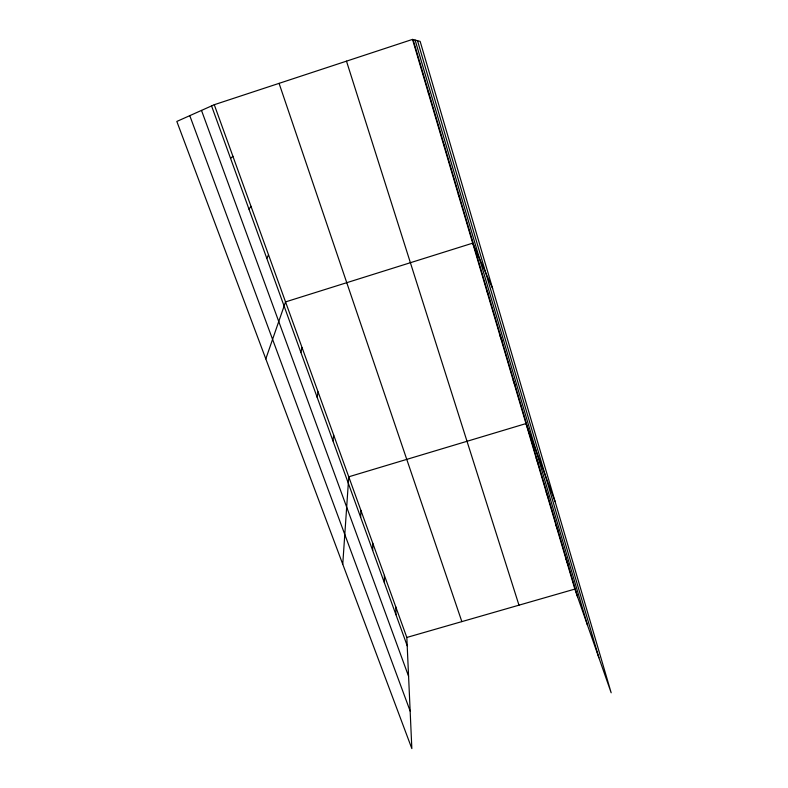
<?xml version="1.0" encoding="UTF-8"?>
<svg xmlns="http://www.w3.org/2000/svg" width="788" height="788" viewBox="0 0 788 788"><rect width="100%" height="100%" fill="white"/><g stroke="black" fill="none" stroke-linecap="round" stroke-linejoin="round"><path stroke-width="1.18" d="M372.685 550.507L372.783 543.257M360.638 517.273L360.904 510.407M342.75 564.208L348.759 476.799L525.98 423.589L555.136 501.71M332.96 440.896L333.639 434.956M317.16 397.28L318.066 391.902M300.878 352.354L302.05 347.567M265.812 358.885L285.542 301.902L472.692 243.157L492.618 288.497M266.807 258.346L268.541 254.859M248.969 209.135L251.008 206.348M230.569 158.349L232.923 156.329M214.267 104.706L176.827 121.441L411.848 748.6L406.825 637.453L214.267 104.706L412.518 39.4L420.142 41.37L611.173 692.79L574.856 589.089L412.518 39.4M406.825 637.453L574.856 589.089M428.278 92.767L429.076 93.782M443.546 144.47L444.58 146.292M458.34 194.577L459.591 197.167M486.61 290.289L488.255 294.269M500.124 336.033L501.946 340.643M513.234 380.446L515.234 385.647M189.78 115.659L410.154 711.052M536.214 458.232L538.49 464.428M201.501 110.418L408.578 676.271M546.212 492.076L548.596 498.686M211.558 105.917L407.199 645.746M555.973 525.153L558.475 532.146M565.528 557.48L568.128 564.848M279.08 83.361L461.847 621.614M346.484 61.149L518.977 605.174M413.06 39.538L577.565 596.812M417.502 40.68L598.89 657.714M415.109 40.07L587.523 625.248M395.734 606.75L395.96 614.719M384.386 575.358L384.455 582.982"/></g></svg>
